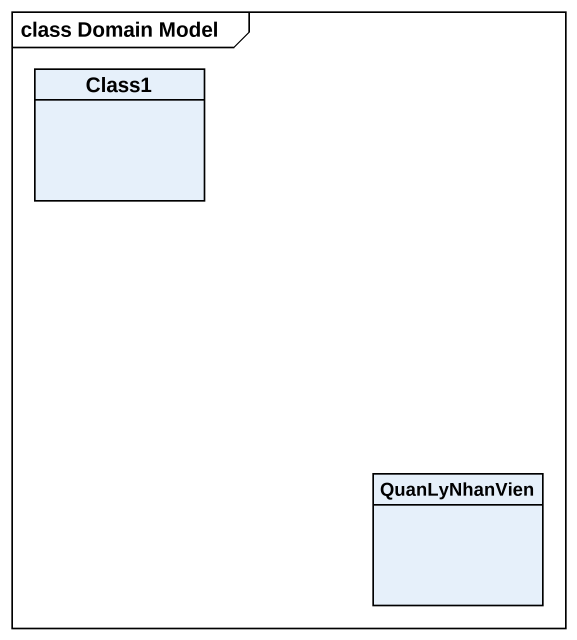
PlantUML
@startuml
mainframe class Domain Model
hide circle
hide empty members
class Class1
class QuanLyNhanVien
@enduml
